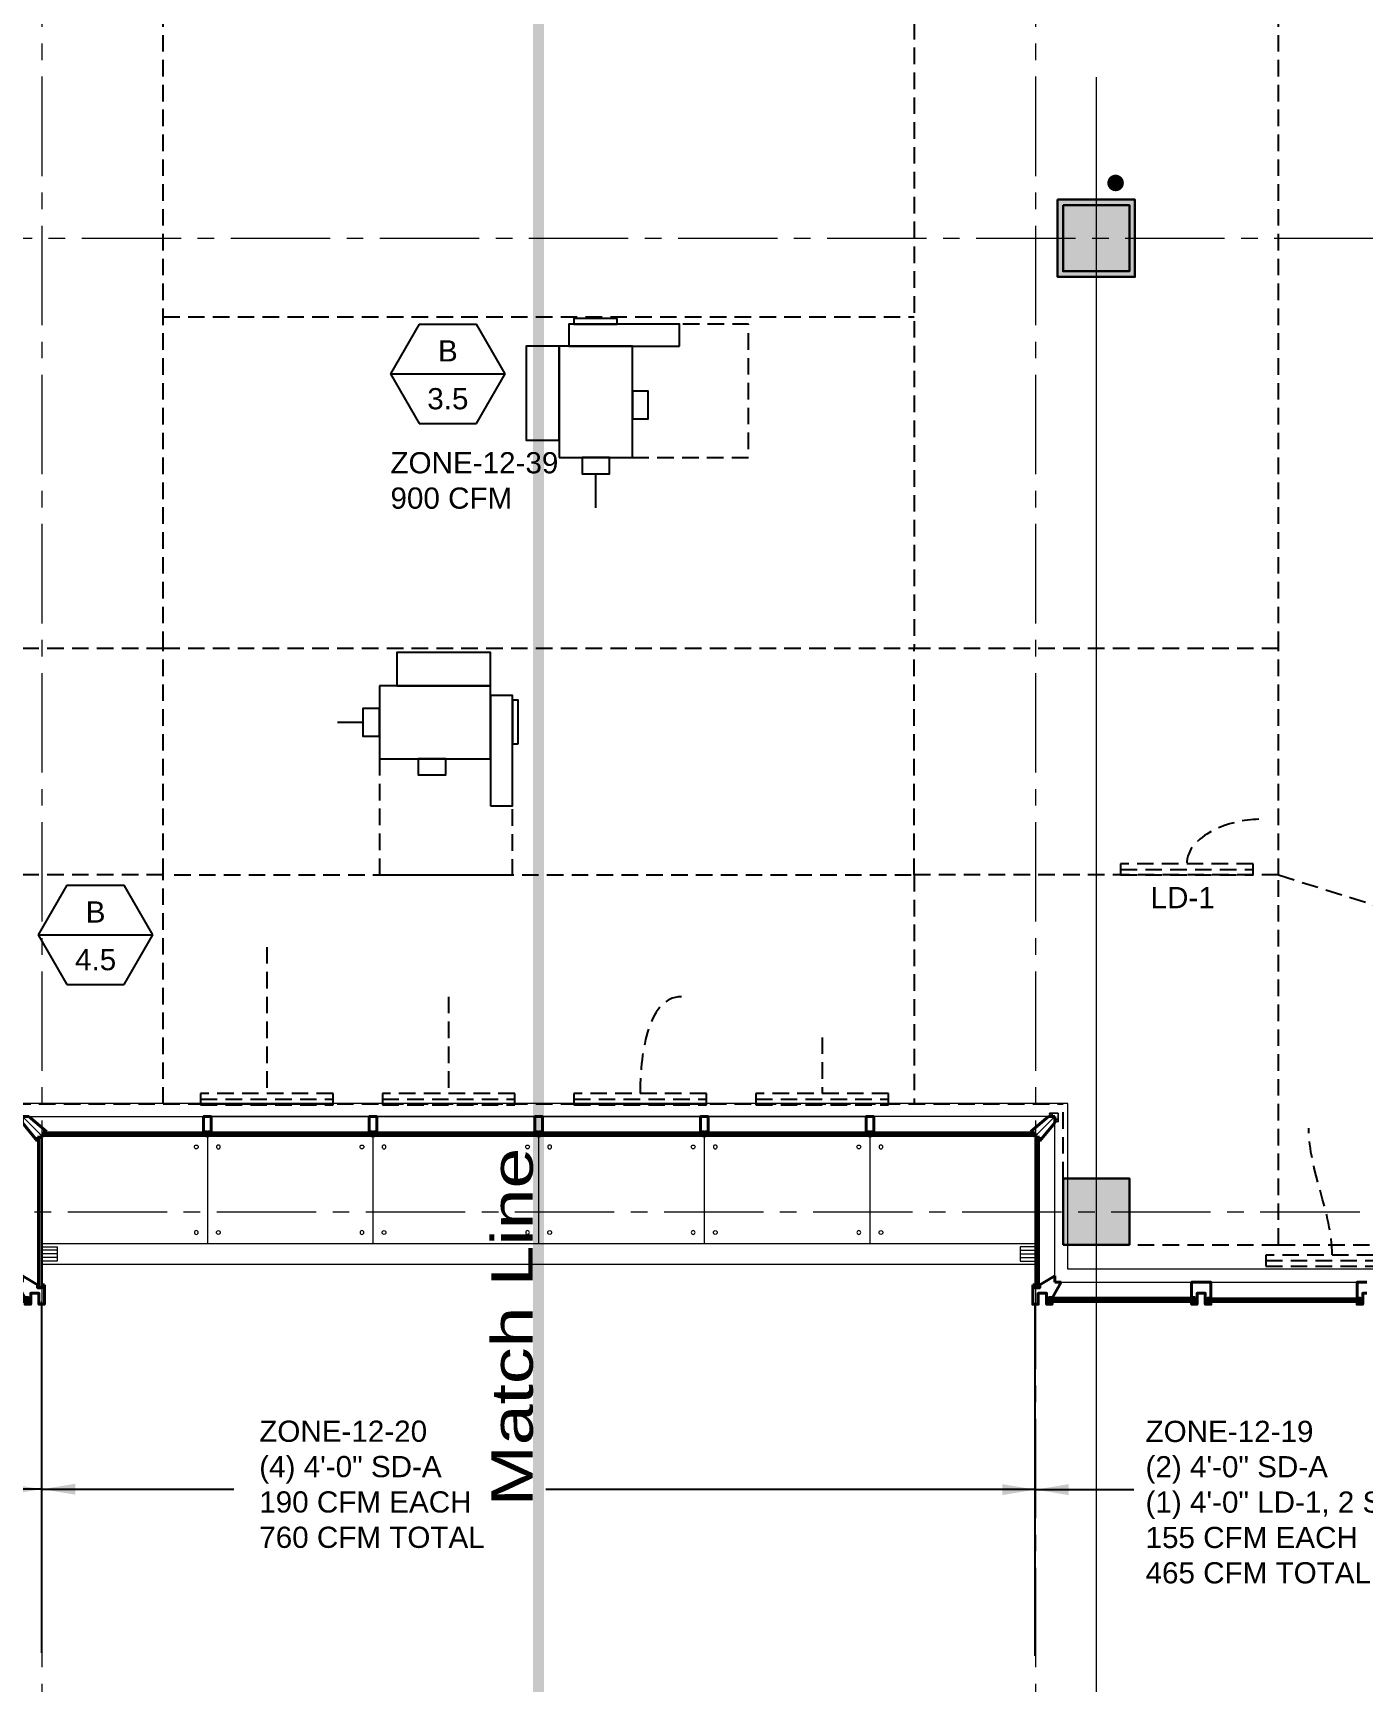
# Model space of a CAD drawing. Header units: inches. Extents: x -26012 to 27, y -11337 to 2082.
# Drawn here: x -22864 to -22382, y -156 to 441 of the extents above; entities that cross this region are included whole.
import ezdxf
from ezdxf.enums import TextEntityAlignment as Align

# ---------------------------------------------------------------- set-up
doc = ezdxf.new("R2010")
doc.units = ezdxf.units.IN
doc.header["$LTSCALE"] = 48
doc.header["$MEASUREMENT"] = 0
for name, pattern in [('A106$0$DGN Style 4', [381.581252, 190.671456, -95.335728, 0.238339, -95.335728]), ('A_Column Grid$0$CENTER2', [1.125, 0.75, -0.125, 0.125, -0.125]), ('HIDDEN2', [0.1875, 0.125, -0.0625]), ('Matchline$0$DASHED', [0.75, 0.5, -0.25]), ('NB - 13th_Penthouse_plan$0$HIDDEN2', [0.1875, 0.125, -0.0625])]:
    doc.linetypes.add(name, pattern=pattern)
for name, color, linetype in [('A106$0$A-ANNO-PATT-4-12', 8, 'Continuous'), ('A106$0$A-ANNO-PATT-6-12', 8, 'Continuous'), ('A106$0$A-COLS-COL4-12', 8, 'Continuous'), ('A106$0$A-COLS-COL6-12', 8, 'Continuous'), ('A106$0$A-FLOR-SLAB', 8, 'Continuous'), ('A106$0$A-GLAZ', 8, 'Continuous'), ('A106$0$A-GLAZ-ABOVE', 8, 'Continuous'), ('A106$0$A-GLAZ-FULL', 8, 'Continuous'), ('A106$0$A-GRID-GRDP0-14', 8, 'Continuous'), ('A106$0$A-ROOF-GUTR', 8, 'Continuous'), ('A106$0$A-ROOF-LEAD-3-12', 8, 'Continuous'), ('A106$0$A-ROOF-SKYL', 8, 'Continuous'), ('A106$0$A-SCREEN-BEAM-GUTTER-4th', 8, 'Continuous'), ('A605$0$A-ANNO-PATT-1-5', 8, 'Continuous'), ('A605$0$A-ANNO-PATT-4-12', 8, 'Continuous'), ('A605$0$A-COLS-COL1-5', 8, 'Continuous'), ('A605$0$A-FLOR-SLAB', 8, 'Continuous'), ('A605$0$A-GRID-GRDP0-14', 8, 'Continuous'), ('A605$0$A-ROOF-GUTR', 8, 'Continuous'), ('A_Column Grid$0$A-GRID-GRD1-12', 8, 'A_Column Grid$0$CENTER2'), ('A_Column Grid$0$A-GRID-GRD1-15', 8, 'A_Column Grid$0$CENTER2'), ('M-HVAC-anno', 6, 'Continuous'), ('M-HVAC-blck', 6, 'Continuous'), ('M-HVAC-clrn', 1, 'HIDDEN2'), ('M-HVAC-eqpm-fptd', 94, 'Continuous'), ('M-HVAC-Flex', 5, 'Continuous'), ('M-HVAC-FUTR', 4, 'HIDDEN2'), ('M-HVAC-supp', 93, 'Continuous'), ('M-HVAC-Term-Supp', 92, 'Continuous'), ('M-HVAC-TEXT', 6, 'Continuous'), ('Matchline$0$Match Line', 5, 'Matchline$0$DASHED'), ('NB - 13th_Penthouse_plan$0$STCCOLS2', 1, 'NB - 13th_Penthouse_plan$0$HIDDEN2'), ('NB - 13th_Penthouse_plan$0$STDROPS', 1, 'NB - 13th_Penthouse_plan$0$HIDDEN2'), ('XREF', 8, 'Continuous')]:
    doc.layers.add(name, color=color, linetype=linetype)
doc.styles.add('M08', font='arial.ttf', dxfattribs={"height": 7.68})
doc.styles.add('Matchline$0$Style-arial', font='arial.shx')
doc.styles.get("Standard").update_dxf_attribs({"font": 'simplex.shx'})
doc.dimstyles.new('STANDARD$7', dxfattribs={"dimtxt": 0.18, "dimasz": 0.125, "dimexe": 0.18, "dimexo": 0.06, "dimgap": 0.09, "dimtad": 0, "dimtih": 1, "dimtoh": 1, "dimdec": 4, "dimzin": 0, "dimdsep": 46, "dimtxsty": 'Standard', "dimcen": 0.09, "dimadec": 0, "dimazin": 0, "dimtfac": 1, "dimtdec": 4, "dimtofl": 0, "dimtmove": 0, "dimatfit": 3, "dimfxl": 1, "dimtolj": 1, "dimtzin": 0, "dimarcsym": 0})

# ---------------------------------------------------------------- blocks, each defined once
blk = doc.blocks.new('A106$0$CW10FLEVOFF')
at = {"layer": 'A106$0$A-GLAZ-FULL', "linetype": 'Continuous', "lineweight": 0}
for p, q in [((58.62, 0.5), (0, 0.5)), ((120, 0.5), (61.37, 0.5)), ((59.37, -5.75), (0.62, -5.75)), ((119.37, -5.75), (60.62, -5.75)), ((59.37, -6.25), (0.62, -6.25)), ((119.37, -6.25), (60.62, -6.25))]:
    blk.add_line(p, q, dxfattribs=at)
at = {"layer": 'A106$0$A-GLAZ-FULL', "linetype": 'Continuous', "lineweight": 30}
for p, q in [((59.37, -5.25), (0.62, -5.25)), ((0.62, -5.25), (0.62, -6.5)), ((119.37, -5.25), (60.62, -5.25)), ((119.37, -5.25), (119.37, -6.5)), ((59.37, -6.5), (0.62, -6.5)), ((119.37, -6.5), (60.62, -6.5))]:
    blk.add_line(p, q, dxfattribs=at)
at = {"layer": 'A106$0$A-GLAZ-FULL', "linetype": 'Continuous', "lineweight": 40}
for p, q in [((59.37, -5.25), (59.37, -6.5)), ((60.62, -5.25), (60.62, -6.5))]:
    blk.add_line(p, q, dxfattribs=at)
at = {"layer": 'A106$0$A-GLAZ-FULL', "linetype": 'Continuous', "lineweight": 40, "flags": 128}
for points in [[(0, -5.91), (0.25, -5.91), (0.25, -6.5), (0.37, -6.5), (0.37, -5), (1.37, -5), (1.37, 0.5), (0, 0.5)], [(60, -5.91), (59.75, -5.91), (59.75, -6.5), (59.63, -6.5), (59.63, -5), (58.63, -5), (58.63, 0.5), (60, 0.5)], [(60, -5.91), (60.25, -5.91), (60.25, -6.5), (60.37, -6.5), (60.37, -5), (61.37, -5), (61.37, 0.5), (60, 0.5)], [(120, -5.91), (119.75, -5.91), (119.75, -6.5), (119.63, -6.5), (119.63, -5), (118.63, -5), (118.63, 0.5), (120, 0.5)]]:
    blk.add_lwpolyline(points, dxfattribs=at)
at = {"layer": 'A106$0$A-GLAZ-FULL', "linetype": 'Continuous', "lineweight": 30}
blk.add_arc((0.5, -6.62), 0.177, 45, 135, dxfattribs=at)
at = {"layer": 'A106$0$A-GLAZ-FULL', "linetype": 'Continuous', "lineweight": 40}
for centre in [(59.5, -6.62), (60.5, -6.62), (119.5, -6.62)]:
    blk.add_arc(centre, 0.177, 45, 135, dxfattribs=at)
blk = doc.blocks.new('*U547')
at = {"layer": 'A106$0$A-GLAZ-FULL', "linetype": 'A106$0$DGN Style 4', "lineweight": 0}
blk.add_line((-4.38, 4.38), (2.62, -2.62), dxfattribs=at)
at = {"layer": 'A106$0$A-GLAZ-FULL', "linetype": 'Continuous', "lineweight": 40}
for p, q in [((-2.08, 4.38), (-4.38, 4.38)), ((-4.38, 2.08), (-4.38, 4.38)), ((1.02, -4.37), (-4.38, 2.08)), ((4.37, -1.02), (-2.08, 4.38)), ((1.13, -4.37), (1.02, -4.37)), ((1.13, -3.12), (1.13, -4.37)), ((2.62, -3.12), (1.13, -3.12)), ((2.32, -2.32), (2.14, -2.49)), ((2.14, -2.49), (2.62, -2.98)), ((2.32, -2.32), (2.49, -2.14)), ((2.49, -2.14), (2.98, -2.62)), ((2.62, -2.98), (2.62, -3.12)), ((2.98, -2.62), (3.12, -2.62)), ((3.12, -1.13), (4.37, -1.13)), ((3.12, -2.62), (3.12, -1.13)), ((4.37, -1.13), (4.37, -1.02))]:
    blk.add_line(p, q, dxfattribs=at)
at = {"layer": 'A106$0$A-GLAZ-FULL', "linetype": 'Continuous', "lineweight": 0}
for p, q in [((-4.38, 2.08), (1.02, -4.37)), ((-2.08, 4.38), (4.37, -1.02))]:
    blk.add_line(p, q, dxfattribs=at)
at = {"layer": 'A106$0$A-GLAZ-FULL', "linetype": 'Continuous', "lineweight": 30}
for p, q in [((1.38, -3.37), (2.62, -3.37)), ((3.37, -1.38), (3.37, -2.62))]:
    blk.add_line(p, q, dxfattribs=at)
at = {"layer": 'A106$0$A-GLAZ-FULL', "linetype": 'Continuous', "lineweight": 40}
blk.add_arc((2.75, -3.25), 0.177, 135, 225, dxfattribs=at)
at = {"layer": 'A106$0$A-GLAZ-FULL', "linetype": 'Continuous', "lineweight": 40, "extrusion": (0, 0, -1)}
blk.add_arc((-3.25, -2.75), 0.177, 45, 135, dxfattribs=at)
blk = doc.blocks.new('A106$0$CW10FLEVOFF_1')
at = {"layer": 'A106$0$A-GLAZ-FULL', "linetype": 'Continuous', "lineweight": 0}
for p, q in [((-120, 0.5), (-61.37, 0.5)), ((-58.62, 0.5), (0, 0.5)), ((-119.37, -5.75), (-60.62, -5.75)), ((-59.37, -5.75), (-0.62, -5.75)), ((-119.37, -6.25), (-60.62, -6.25)), ((-59.37, -6.25), (-0.62, -6.25))]:
    blk.add_line(p, q, dxfattribs=at)
at = {"layer": 'A106$0$A-GLAZ-FULL', "linetype": 'Continuous', "lineweight": 30}
for p, q in [((-119.37, -5.25), (-119.37, -6.5)), ((-119.37, -5.25), (-60.62, -5.25)), ((-59.37, -5.25), (-0.62, -5.25)), ((-0.62, -5.25), (-0.62, -6.5)), ((-119.37, -6.5), (-60.62, -6.5)), ((-59.37, -6.5), (-0.62, -6.5))]:
    blk.add_line(p, q, dxfattribs=at)
at = {"layer": 'A106$0$A-GLAZ-FULL', "linetype": 'Continuous', "lineweight": 40}
for p, q in [((-60.62, -5.25), (-60.62, -6.5)), ((-59.37, -5.25), (-59.37, -6.5))]:
    blk.add_line(p, q, dxfattribs=at)
at = {"layer": 'A106$0$A-GLAZ-FULL', "linetype": 'Continuous', "lineweight": 40, "flags": 128}
for points in [[(-120, -5.91), (-119.75, -5.91), (-119.75, -6.5), (-119.63, -6.5), (-119.63, -5), (-118.63, -5), (-118.63, 0.5), (-120, 0.5)], [(-60, -5.91), (-60.25, -5.91), (-60.25, -6.5), (-60.37, -6.5), (-60.37, -5), (-61.37, -5), (-61.37, 0.5), (-60, 0.5)], [(-60, -5.91), (-59.75, -5.91), (-59.75, -6.5), (-59.63, -6.5), (-59.63, -5), (-58.63, -5), (-58.63, 0.5), (-60, 0.5)], [(0, -5.91), (-0.25, -5.91), (-0.25, -6.5), (-0.37, -6.5), (-0.37, -5), (-1.37, -5), (-1.37, 0.5), (0, 0.5)]]:
    blk.add_lwpolyline(points, dxfattribs=at)
at = {"layer": 'A106$0$A-GLAZ-FULL', "linetype": 'Continuous', "lineweight": 40, "extrusion": (0, 0, -1)}
for centre in [(119.5, -6.63), (60.5, -6.63), (59.5, -6.63)]:
    blk.add_arc(centre, 0.177, 45, 135, dxfattribs=at)
at = {"layer": 'A106$0$A-GLAZ-FULL', "linetype": 'Continuous', "lineweight": 30, "extrusion": (0, 0, -1)}
blk.add_arc((0.5, -6.63), 0.177, 45, 135, dxfattribs=at)
blk = doc.blocks.new('*U561')
at = {"layer": 'A106$0$A-GLAZ-FULL', "linetype": 'Continuous', "lineweight": 13}
for p, q in [((-0.65, 0.45), (-0.65, 0.59)), ((-0.65, 0.59), (0.35, 0.59)), ((-0.55, 0.45), (-0.65, 0.45)), ((-0.31, 0.54), (-0.61, 0.54)), ((-0.61, 0.54), (-0.61, 0.49)), ((-0.61, 0.49), (-0.55, 0.49)), ((-0.55, 0.49), (-0.55, 0.45)), ((-0.37, 0.45), (-0.37, 0.49)), ((-0.37, 0.49), (-0.31, 0.49)), ((-0.26, 0.45), (-0.37, 0.45)), ((-0.31, 0.49), (-0.31, 0.54)), ((0.3, 0.54), (-0.26, 0.54)), ((-0.26, 0.54), (-0.26, 0.45)), ((0.3, -0.23), (0.3, 0.54)), ((0.35, 0.59), (0.35, -0.23)), ((-0.65, -0.59), (-0.65, -0.23)), ((-0.65, -0.23), (-0.55, -0.23)), ((-0.61, -0.59), (-0.65, -0.59)), ((-0.55, -0.27), (-0.61, -0.27)), ((-0.61, -0.27), (-0.61, -0.32)), ((-0.61, -0.32), (-0.31, -0.32)), ((-0.23, -0.37), (-0.61, -0.37)), ((-0.61, -0.37), (-0.61, -0.59)), ((-0.55, -0.23), (-0.55, -0.27)), ((-0.37, -0.27), (-0.37, -0.23)), ((-0.37, -0.23), (0.3, -0.23)), ((-0.31, -0.27), (-0.37, -0.27)), ((-0.31, -0.32), (-0.31, -0.27)), ((-0.23, -0.59), (-0.23, -0.37)), ((-0.19, -0.59), (-0.23, -0.59)), ((0.6, -0.29), (-0.19, -0.29)), ((-0.19, -0.29), (-0.19, -0.39)), ((-0.19, -0.39), (-0.15, -0.39)), ((-0.15, -0.39), (-0.19, -0.51)), ((-0.19, -0.51), (-0.19, -0.59)), ((0.35, -0.23), (0.44, -0.23)), ((0.44, -0.23), (0.44, -0.2)), ((0.44, -0.2), (0.57, -0.23)), ((0.6, -0.51), (0.56, -0.39)), ((0.56, -0.39), (0.6, -0.39)), ((0.57, -0.23), (0.65, -0.23)), ((0.6, -0.39), (0.6, -0.29)), ((0.6, -0.59), (0.6, -0.51)), ((0.65, -0.59), (0.6, -0.59)), ((0.65, -0.23), (0.65, -0.59))]:
    blk.add_line(p, q, dxfattribs=at)
at = {"layer": 'A106$0$A-GLAZ-FULL', "lineweight": 13, "flags": 128}
for points in [[(-0.55, 0.51), (-0.36, 0.51)], [(-0.39, 0.5), (-0.38, 0.44), (-0.38, 0.37), (-0.33, 0.18)], [(-0.39, -0.29), (-0.38, -0.23), (-0.38, -0.16), (-0.33, 0.03)], [(-0.55, -0.3), (-0.36, -0.3)]]:
    blk.add_lwpolyline(points, dxfattribs=at)
at = {"layer": 'A106$0$A-GLAZ-FULL', "lineweight": 13}
for points in [[(-0.53, 0.51), (-0.52, 0.46), (-0.53, 0.41), (-0.57, 0.34), (-0.59, 0.31), (-0.64, 0.18)], [(-0.53, -0.29), (-0.52, -0.24), (-0.53, -0.2), (-0.57, -0.12), (-0.59, -0.1), (-0.64, 0.03)], [(-0.5, 0.51), (-0.5, 0.47), (-0.5, 0.41), (-0.53, 0.34), (-0.54, 0.31), (-0.59, 0.18)], [(-0.5, -0.29), (-0.5, -0.26), (-0.5, -0.2), (-0.53, -0.13), (-0.54, -0.1), (-0.59, 0.03)], [(-0.47, 0.51), (-0.47, 0.49), (-0.46, 0.45), (-0.47, 0.36), (-0.49, 0.31), (-0.51, 0.18)], [(-0.47, -0.3), (-0.47, -0.28), (-0.46, -0.24), (-0.47, -0.15), (-0.49, -0.1), (-0.51, 0.03)], [(-0.45, 0.51), (-0.44, 0.4), (-0.45, 0.34), (-0.44, 0.31), (-0.44, 0.18)], [(-0.45, -0.3), (-0.44, -0.19), (-0.45, -0.12), (-0.44, -0.1), (-0.44, 0.03)], [(-0.41, 0.5), (-0.41, 0.44), (-0.41, 0.38), (-0.4, 0.34), (-0.4, 0.31), (-0.37, 0.18)], [(-0.41, -0.29), (-0.41, -0.23), (-0.41, -0.17), (-0.4, -0.12), (-0.4, -0.1), (-0.37, 0.03)]]:
    blk.add_open_spline(points, degree=3, dxfattribs=at)
blk = doc.blocks.new('*U562')
at = {"layer": 'A106$0$A-GLAZ-FULL', "linetype": 'Continuous', "lineweight": 13}
for p, q in [((-0.23, 0.65), (-0.59, 0.65)), ((-0.59, 0.65), (-0.59, 0.6)), ((-0.59, 0.6), (-0.51, 0.6)), ((-0.51, 0.6), (-0.39, 0.56)), ((-0.39, 0.56), (-0.39, 0.6)), ((-0.39, 0.6), (-0.29, 0.6)), ((-0.29, 0.6), (-0.29, -0.19)), ((-0.23, 0.57), (-0.23, 0.65)), ((-0.2, 0.44), (-0.23, 0.57)), ((-0.23, 0.35), (-0.23, 0.44)), ((-0.23, 0.44), (-0.2, 0.44)), ((0.59, 0.35), (-0.23, 0.35)), ((-0.23, -0.37), (-0.23, 0.3)), ((-0.23, 0.3), (0.54, 0.3)), ((0.54, 0.3), (0.54, -0.26)), ((0.59, -0.65), (0.59, 0.35)), ((-0.51, -0.19), (-0.59, -0.19)), ((-0.59, -0.19), (-0.59, -0.23)), ((-0.59, -0.23), (-0.37, -0.23)), ((-0.37, -0.61), (-0.59, -0.61)), ((-0.59, -0.61), (-0.59, -0.65)), ((-0.59, -0.65), (-0.23, -0.65)), ((-0.39, -0.15), (-0.51, -0.19)), ((-0.39, -0.19), (-0.39, -0.15)), ((-0.29, -0.19), (-0.39, -0.19)), ((-0.37, -0.23), (-0.37, -0.61)), ((-0.32, -0.61), (-0.32, -0.31)), ((-0.32, -0.31), (-0.27, -0.31)), ((-0.27, -0.61), (-0.32, -0.61)), ((-0.27, -0.31), (-0.27, -0.37)), ((-0.27, -0.37), (-0.23, -0.37)), ((-0.23, -0.55), (-0.27, -0.55)), ((-0.27, -0.55), (-0.27, -0.61)), ((-0.23, -0.65), (-0.23, -0.55)), ((0.54, -0.26), (0.45, -0.26)), ((0.45, -0.26), (0.45, -0.37)), ((0.45, -0.37), (0.49, -0.37)), ((0.49, -0.55), (0.45, -0.55)), ((0.45, -0.55), (0.45, -0.65)), ((0.45, -0.65), (0.59, -0.65)), ((0.49, -0.37), (0.49, -0.31)), ((0.49, -0.31), (0.54, -0.31)), ((0.49, -0.61), (0.49, -0.55)), ((0.54, -0.61), (0.49, -0.61)), ((0.54, -0.31), (0.54, -0.61))]:
    blk.add_line(p, q, dxfattribs=at)
at = {"layer": 'A106$0$A-GLAZ-FULL', "lineweight": 13, "flags": 128}
for points in [[(-0.3, -0.55), (-0.3, -0.36)], [(-0.29, -0.39), (-0.23, -0.38), (-0.16, -0.38), (0.03, -0.33)], [(0.5, -0.39), (0.44, -0.38), (0.37, -0.38), (0.18, -0.33)], [(0.51, -0.55), (0.51, -0.36)]]:
    blk.add_lwpolyline(points, dxfattribs=at)
at = {"layer": 'A106$0$A-GLAZ-FULL', "lineweight": 13}
for points in [[(-0.3, -0.45), (-0.19, -0.44), (-0.12, -0.45), (-0.1, -0.44), (0.03, -0.44)], [(-0.3, -0.47), (-0.28, -0.47), (-0.24, -0.46), (-0.15, -0.47), (-0.1, -0.49), (0.03, -0.51)], [(-0.29, -0.41), (-0.23, -0.41), (-0.17, -0.41), (-0.12, -0.4), (-0.1, -0.4), (0.03, -0.37)], [(-0.29, -0.5), (-0.26, -0.5), (-0.2, -0.5), (-0.13, -0.53), (-0.1, -0.54), (0.03, -0.59)], [(-0.29, -0.53), (-0.24, -0.52), (-0.2, -0.53), (-0.12, -0.57), (-0.1, -0.59), (0.03, -0.64)], [(0.5, -0.41), (0.44, -0.41), (0.38, -0.41), (0.34, -0.4), (0.31, -0.4), (0.18, -0.37)], [(0.51, -0.45), (0.4, -0.44), (0.34, -0.45), (0.31, -0.44), (0.18, -0.44)], [(0.51, -0.47), (0.49, -0.47), (0.45, -0.46), (0.36, -0.47), (0.31, -0.49), (0.18, -0.51)], [(0.51, -0.5), (0.47, -0.5), (0.41, -0.5), (0.34, -0.53), (0.31, -0.54), (0.18, -0.59)], [(0.51, -0.53), (0.46, -0.52), (0.41, -0.53), (0.34, -0.57), (0.31, -0.59), (0.18, -0.64)]]:
    blk.add_open_spline(points, degree=3, dxfattribs=at)
blk = doc.blocks.new('*U575')
at = {"layer": 'A106$0$A-GLAZ-FULL', "linetype": 'Continuous', "lineweight": 40}
for p, q in [((-4.37, -1.02), (2.08, 4.38)), ((-1.02, -4.37), (4.38, 2.08)), ((2.08, 4.38), (4.38, 4.38)), ((4.38, 2.08), (4.38, 4.38)), ((-4.37, -1.13), (-4.37, -1.02)), ((-3.12, -1.13), (-4.37, -1.13)), ((-3.12, -2.62), (-3.12, -1.13)), ((-2.98, -2.62), (-3.12, -2.62)), ((-2.49, -2.14), (-2.98, -2.62)), ((-2.14, -2.49), (-2.62, -2.98)), ((-2.62, -2.98), (-2.62, -3.12)), ((-2.62, -3.12), (-1.13, -3.12)), ((-2.32, -2.32), (-2.49, -2.14)), ((-2.32, -2.32), (-2.14, -2.49)), ((-1.13, -3.12), (-1.13, -4.37)), ((-1.13, -4.37), (-1.02, -4.37))]:
    blk.add_line(p, q, dxfattribs=at)
at = {"layer": 'A106$0$A-GLAZ-FULL', "linetype": 'Continuous', "lineweight": 0}
for p, q in [((2.08, 4.38), (-4.37, -1.02)), ((4.38, 2.08), (-1.02, -4.37))]:
    blk.add_line(p, q, dxfattribs=at)
at = {"layer": 'A106$0$A-GLAZ-FULL', "linetype": 'A106$0$DGN Style 4', "lineweight": 0}
blk.add_line((4.38, 4.38), (-2.62, -2.62), dxfattribs=at)
at = {"layer": 'A106$0$A-GLAZ-FULL', "linetype": 'Continuous', "lineweight": 30}
for p, q in [((-3.37, -1.38), (-3.37, -2.62)), ((-1.38, -3.37), (-2.62, -3.37))]:
    blk.add_line(p, q, dxfattribs=at)
at = {"layer": 'A106$0$A-GLAZ-FULL', "linetype": 'Continuous', "lineweight": 40}
blk.add_arc((-3.25, -2.75), 0.177, 45, 135, dxfattribs=at)
at = {"layer": 'A106$0$A-GLAZ-FULL', "linetype": 'Continuous', "lineweight": 40, "extrusion": (0, 0, -1)}
blk.add_arc((2.75, -3.25), 0.177, 135, 225, dxfattribs=at)
blk = doc.blocks.new('*U576')
at = {"layer": 'A106$0$A-ROOF-GUTR', "linetype": 'Continuous', "lineweight": 0}
for p, q in [((-2.75, 1.32), (2.75, 1.32)), ((-2.75, 0), (2.75, 0)), ((-2.75, -1.32), (2.75, -1.32))]:
    blk.add_line(p, q, dxfattribs=at)
blk.add_3dface([(-2.75, -2.58), (2.75, -2.58), (2.75, 2.58), (-2.75, 2.58)], dxfattribs=at)
blk = doc.blocks.new('*U577')
at = {"layer": 'A106$0$A-ROOF-GUTR', "linetype": 'Continuous', "lineweight": 0}
for p, q in [((2.75, 1.32), (-2.75, 1.32)), ((2.75, 0), (-2.75, 0)), ((2.75, -1.32), (-2.75, -1.32))]:
    blk.add_line(p, q, dxfattribs=at)
blk.add_3dface([(2.75, -2.58), (-2.75, -2.58), (-2.75, 2.58), (2.75, 2.58)], dxfattribs=at)
blk = doc.blocks.new('*U591')
at = {"layer": 'A106$0$A-GLAZ', "linetype": 'Continuous', "lineweight": 30}
blk.add_line((24.25, -2.9), (24.25, -4.15), dxfattribs=at)
at = {"layer": 'A106$0$A-GLAZ', "linetype": 'Continuous', "lineweight": 0}
for p in [(30.5, -4.15), (30.5, -4.15), (30.5, -5.15)]:
    blk.add_point(p, dxfattribs=at)
at = {"layer": 'A106$0$A-GLAZ-ABOVE', "linetype": 'Continuous', "lineweight": 0}
for p, q in [((22.5, 2.85), (-27, 2.85)), ((22.5, 2.85), (-27, 2.85)), ((24.25, -3.4), (-27.75, -3.4)), ((24.25, -3.4), (-27.75, -3.4)), ((24.25, -3.9), (-27.75, -3.9)), ((24.25, -3.9), (-27.75, -3.9))]:
    blk.add_line(p, q, dxfattribs=at)
at = {"layer": 'A106$0$A-GLAZ-ABOVE', "linetype": 'Continuous', "lineweight": 40}
for p, q in [((20.2, 2.85), (22.5, 2.85)), ((22.5, 5.15), (22.5, 2.85)), ((28.25, 1.1), (29.5, 1.1)), ((-27.75, -2.9), (-27.75, -4.15)), ((24.25, -2.9), (-27.75, -2.9)), ((24.25, -2.9), (-27.75, -2.9)), ((-27.75, -2.9), (-27.75, -4.15)), ((24.25, -4.15), (-27.75, -4.15)), ((24.25, -4.15), (-27.75, -4.15))]:
    blk.add_line(p, q, dxfattribs=at)
at = {"layer": 'A106$0$A-GLAZ-ABOVE', "linetype": 'Continuous', "lineweight": 40, "flags": 128}
for points in [[(-30.5, -1.15), (-29, -1.15), (-29, -5.15), (-27, -5.15), (-27, -4.4), (-28, -4.4), (-28, -2.65), (-27, -2.65), (-27, 2.85), (-30.5, 2.85)], [(-30.5, -1.15), (-29, -1.15), (-29, -5.15), (-27, -5.15), (-27, -4.4), (-28, -4.4), (-28, -2.65), (-27, -2.65), (-27, 2.85), (-30.5, 2.85)], [(27, -1.14), (25.5, -1.14), (25.5, -5.15), (23.5, -5.15), (23.5, -4.4), (24.5, -4.4), (24.5, -2.65), (23.4, -2.65), (20.2, 2.85)], [(30.5, 1.85), (29.75, 1.85), (29.75, 0.85), (28, 0.85), (28, 1.95), (22.5, 5.15)], [(27, -1.14), (28.5, -1.14), (28.5, -5.15), (30.5, -5.15), (30.5, -4.4), (30.5, -2.9), (30.5, 1.86)]]:
    blk.add_lwpolyline(points, dxfattribs=at)
blk = doc.blocks.new('*U592')
at = {"layer": 'A106$0$A-GLAZ', "linetype": 'Continuous', "lineweight": 30}
blk.add_line((-24.25, -2.9), (-24.25, -4.15), dxfattribs=at)
at = {"layer": 'A106$0$A-GLAZ', "linetype": 'Continuous', "lineweight": 0}
for p in [(-30.5, -4.15), (-30.5, -4.15), (-30.5, -5.15)]:
    blk.add_point(p, dxfattribs=at)
at = {"layer": 'A106$0$A-GLAZ-ABOVE', "linetype": 'Continuous', "lineweight": 40}
for p, q in [((-28.25, 1.1), (-29.5, 1.1)), ((-22.5, 5.15), (-22.5, 2.85)), ((-20.2, 2.85), (-22.5, 2.85)), ((-24.25, -2.9), (27.75, -2.9)), ((-24.25, -2.9), (27.75, -2.9)), ((-24.25, -4.15), (27.75, -4.15)), ((-24.25, -4.15), (27.75, -4.15)), ((27.75, -2.9), (27.75, -4.15)), ((27.75, -2.9), (27.75, -4.15))]:
    blk.add_line(p, q, dxfattribs=at)
at = {"layer": 'A106$0$A-GLAZ-ABOVE', "linetype": 'Continuous', "lineweight": 0}
for p, q in [((-22.5, 2.85), (27, 2.85)), ((-22.5, 2.85), (27, 2.85)), ((-24.25, -3.4), (27.75, -3.4)), ((-24.25, -3.4), (27.75, -3.4)), ((-24.25, -3.9), (27.75, -3.9)), ((-24.25, -3.9), (27.75, -3.9))]:
    blk.add_line(p, q, dxfattribs=at)
at = {"layer": 'A106$0$A-GLAZ-ABOVE', "linetype": 'Continuous', "lineweight": 40, "flags": 128}
for points in [[(-30.5, 1.85), (-29.75, 1.85), (-29.75, 0.85), (-28, 0.85), (-28, 1.95), (-22.5, 5.15)], [(-27, -1.14), (-28.5, -1.14), (-28.5, -5.15), (-30.5, -5.15), (-30.5, -4.4), (-30.5, -2.9), (-30.5, 1.86)], [(-27, -1.14), (-25.5, -1.14), (-25.5, -5.15), (-23.5, -5.15), (-23.5, -4.4), (-24.5, -4.4), (-24.5, -2.65), (-23.4, -2.65), (-20.2, 2.85)], [(30.5, -1.15), (29, -1.15), (29, -5.15), (27, -5.15), (27, -4.4), (28, -4.4), (28, -2.65), (27, -2.65), (27, 2.85), (30.5, 2.85)], [(30.5, -1.15), (29, -1.15), (29, -5.15), (27, -5.15), (27, -4.4), (28, -4.4), (28, -2.65), (27, -2.65), (27, 2.85), (30.5, 2.85)]]:
    blk.add_lwpolyline(points, dxfattribs=at)
blk = doc.blocks.new('A106')
at = {"layer": 'A106$0$A-ROOF-LEAD-3-12', "lineweight": 13}
h = blk.add_hatch(color=256, dxfattribs=at)
edge = h.paths.add_edge_path()
edge.add_arc((-22472.02, 387.16), 3, 0, 360)
at = {"layer": 'A106$0$A-ANNO-PATT-4-12', "lineweight": 30}
blk.add_solid([(-22467.02, 2.66), (-22467.02, 26.66), (-22491.02, 2.66), (-22491.02, 26.66)], dxfattribs=at)
blk.add_3dface([(-22491.02, 2.66), (-22467.02, 2.66), (-22467.02, 26.66), (-22491.02, 26.66)], dxfattribs=at)
at = {"layer": 'A106$0$A-ANNO-PATT-6-12', "lineweight": 30}
blk.add_solid([(-22467.02, 355.16), (-22467.02, 379.16), (-22491.02, 355.16), (-22491.02, 379.16)], dxfattribs=at)
at = {"layer": 'A106$0$A-COLS-COL4-12', "lineweight": 30}
blk.add_3dface([(-22491.02, 2.66), (-22467.02, 2.66), (-22467.02, 26.66), (-22491.02, 26.66)], dxfattribs=at)
at = {"layer": 'A106$0$A-COLS-COL6-12', "lineweight": 30}
blk.add_3dface([(-22491.02, 379.16), (-22467.02, 379.16), (-22467.02, 355.16), (-22491.02, 355.16)], dxfattribs=at)
at = {"layer": 'A106$0$A-FLOR-SLAB', "lineweight": 0, "flags": 128}
blk.add_lwpolyline([(-23869.27, 1530.35), (-21072.77, 1530.34), (-21072.77, -6.15), (-22489.27, -6.15), (-22489.27, 53.84), (-22872.77, 53.84), (-22872.77, -6.15), (-24409.27, -6.15)], dxfattribs=at)
at = {"layer": 'A106$0$A-GLAZ-ABOVE', "lineweight": 0}
for p, q in [((-22437.52, -10.9), (-22384.52, -10.9)), ((-22438.27, -17.15), (-22383.77, -17.15)), ((-22438.27, -17.65), (-22383.77, -17.65))]:
    blk.add_line(p, q, dxfattribs=at)
at = {"layer": 'A106$0$A-GLAZ-ABOVE', "lineweight": 40}
for p, q in [((-22438.27, -16.9), (-22383.77, -16.9)), ((-22438.27, -17.9), (-22383.77, -17.9)), ((-22383.77, -16.9), (-22383.77, -17.9))]:
    blk.add_line(p, q, dxfattribs=at)
at = {"layer": 'A106$0$A-GLAZ-ABOVE', "lineweight": 40, "flags": 128}
for points in [[(-22441.02, -14.9), (-22439.52, -14.9), (-22439.52, -18.9), (-22437.52, -18.9), (-22437.52, -18.15), (-22438.52, -18.15), (-22438.52, -16.65), (-22437.52, -16.65), (-22437.52, -10.9), (-22441.02, -10.9)], [(-22381.02, -14.9), (-22382.52, -14.9), (-22382.52, -18.9), (-22384.52, -18.9), (-22384.52, -18.15), (-22383.52, -18.15), (-22383.52, -16.65), (-22384.52, -16.65), (-22384.52, -10.9), (-22381.02, -10.9)]]:
    blk.add_lwpolyline(points, dxfattribs=at)
at = {"layer": 'A106$0$A-GLAZ-FULL', "lineweight": 0}
for p, q in [((-22868.02, 49.09), (-22681.02, 49.1)), ((-22494.02, 49.09), (-22681.02, 49.1)), ((-22860.27, 42.84), (-22801.65, 42.84)), ((-22860.27, 42.34), (-22801.65, 42.34)), ((-22501.77, 42.84), (-22560.4, 42.84)), ((-22501.77, 42.34), (-22560.4, 42.34)), ((-22861.77, 41.34), (-22861.77, -12.66)), ((-22861.27, 41.34), (-22861.27, -12.66)), ((-22500.77, 41.34), (-22500.77, -12.66)), ((-22500.27, 41.34), (-22500.27, -12.66))]:
    blk.add_line(p, q, dxfattribs=at)
at = {"layer": 'A106$0$A-GLAZ-FULL', "lineweight": 30}
for p, q in [((-22860.27, 43.34), (-22801.65, 43.34)), ((-22860.27, 42.09), (-22801.65, 42.09)), ((-22801.65, 43.34), (-22801.65, 42.09)), ((-22501.77, 43.34), (-22560.4, 43.34)), ((-22560.4, 43.34), (-22560.4, 42.09)), ((-22501.77, 42.09), (-22560.4, 42.09)), ((-22862.27, 41.34), (-22862.27, -12.66)), ((-22861.02, 41.34), (-22861.02, -12.66)), ((-22501.02, 41.34), (-22501.02, -12.66)), ((-22499.77, 41.34), (-22499.77, -12.66))]:
    blk.add_line(p, q, dxfattribs=at)
at = {"layer": 'A106$0$A-GLAZ-FULL', "lineweight": 40, "flags": 128}
for points in [[(-22801.02, 42.69), (-22801.27, 42.69), (-22801.27, 42.09), (-22801.4, 42.09), (-22801.4, 43.59), (-22802.4, 43.59), (-22802.4, 49.09), (-22801.02, 49.09)], [(-22561.02, 42.69), (-22560.77, 42.69), (-22560.77, 42.09), (-22560.65, 42.09), (-22560.65, 43.59), (-22559.65, 43.59), (-22559.65, 49.09), (-22561.02, 49.09)]]:
    blk.add_lwpolyline(points, dxfattribs=at)
at = {"layer": 'A106$0$A-GLAZ-FULL', "lineweight": 0, "flags": 128}
blk.add_lwpolyline([(-22494.02, -10.9), (-22494.02, 49.09)], dxfattribs=at)
at = {"layer": 'A106$0$A-GLAZ-FULL', "lineweight": 30, "extrusion": (0, 0, -1)}
blk.add_arc((22801.52, 41.97), 0.177, 45, 135, dxfattribs=at)
at = {"layer": 'A106$0$A-GLAZ-FULL', "lineweight": 30}
blk.add_arc((-22560.52, 41.97), 0.177, 45, 135, dxfattribs=at)
at = {"layer": 'A106$0$A-GLAZ-FULL', "lineweight": 13}
for points in [[(-22492.79, 50.28), (-22495.97, 50.28), (-22495.97, 50.33), (-22492.79, 50.33)], [(-22492.84, 50.28), (-22492.84, 47.15), (-22492.79, 47.15), (-22492.79, 50.28)]]:
    blk.add_3dface(points, dxfattribs=at)
at = {"layer": 'A106$0$A-GRID-GRDP0-14', "lineweight": 0}
blk.add_line((-22479.02, 425.41), (-22479.02, -201.12), dxfattribs=at)
at = {"layer": 'A106$0$A-ROOF-SKYL', "lineweight": 0, "transparency": 33554559}
for p, q in [((-22801.02, 42.09), (-22801.02, 3.1)), ((-22741.02, 42.09), (-22741.02, 3.1)), ((-22681.02, 42.09), (-22681.02, 3.1)), ((-22621.02, 42.09), (-22621.02, 3.1)), ((-22561.02, 42.09), (-22561.02, 3.1))]:
    blk.add_line(p, q, dxfattribs=at)
at = {"layer": 'A106$0$A-ROOF-SKYL', "lineweight": 13, "transparency": 33554559}
for centre in [(-22805.02, 38.09), (-22745.02, 38.09), (-22685.02, 38.09), (-22625.02, 38.09), (-22565.02, 38.09), (-22797.02, 7.1), (-22737.02, 7.1), (-22677.02, 7.1), (-22617.02, 7.1), (-22557.02, 7.1)]:
    blk.add_circle(centre, 0.687, dxfattribs=at)
at = {"layer": 'A106$0$A-ROOF-SKYL', "lineweight": 13, "transparency": 33554559, "extrusion": (0, 0, -1)}
for centre in [(22797.02, 38.09), (22737.02, 38.09), (22677.02, 38.09), (22617.02, 38.09), (22557.02, 38.09), (22805.02, 7.1), (22745.02, 7.1), (22685.02, 7.1), (22625.02, 7.1), (22565.02, 7.1)]:
    blk.add_circle(centre, 0.687, dxfattribs=at)
at = {"layer": 'A106$0$A-SCREEN-BEAM-GUTTER-4th', "lineweight": 13}
for p, q in [((-22861.02, 3.1), (-22501.02, 3.1)), ((-22861.02, -4.4), (-22501.02, -4.4))]:
    blk.add_line(p, q, dxfattribs=at)
at = {"layer": 'A106$0$A-GLAZ', "lineweight": 0}
for name, p in [('*U591', (-22890.52, -13.76)), ('*U592', (-22471.52, -13.76))]:
    blk.add_blockref(name, p, dxfattribs=at)
at = {"layer": 'A106$0$A-GLAZ-FULL', "lineweight": 0}
for name, p in [('*U547', (-22863.65, 44.72)), ('*U575', (-22498.4, 44.72))]:
    blk.add_blockref(name, p, dxfattribs=at)
at = {"layer": 'A106$0$A-GLAZ-FULL', "lineweight": 30}
for name, p in [('A106$0$CW10FLEVOFF', (-22801.02, 48.59)), ('A106$0$CW10FLEVOFF_1', (-22561.02, 48.59))]:
    blk.add_blockref(name, p, dxfattribs=at)
at = {"layer": 'A106$0$A-GLAZ-FULL', "lineweight": 13}
for name, p in [('*U561', (-22495.32, 49.69)), ('*U562', (-22493.43, 47.8))]:
    blk.add_blockref(name, p, dxfattribs=at)
at = {"layer": 'A106$0$A-ROOF-GUTR', "lineweight": 0}
for name, p in [('*U577', (-22858.17, -0.66)), ('*U576', (-22503.88, -0.66))]:
    blk.add_blockref(name, p, dxfattribs=at)
blk = doc.blocks.new('Matchline')
at = {"layer": 'Matchline$0$Match Line', "color": 5, "lineweight": 0, "const_width": 4}
blk.add_lwpolyline([(-22681.02, 2080.37), (-22681.02, -161.85)], dxfattribs=at)
at = {"layer": 'Matchline$0$Match Line', "color": 5, "linetype": 'Continuous', "lineweight": 30, "insert": (-22682.91, -92.03), "char_height": 15, "attachment_point": 7, "rotation": 90, "line_spacing_factor": 0.84, "style": 'Matchline$0$Style-arial'}
blk.add_mtext('{\\W1.2667;Match Line}', dxfattribs=at)
blk = doc.blocks.new('A605')
at = {"layer": 'A605$0$A-ANNO-PATT-1-5', "lineweight": 30}
blk.add_solid([(-22465.02, 353.16), (-22465.02, 381.16), (-22493.02, 353.16), (-22493.02, 381.16)], dxfattribs=at)
at = {"layer": 'A605$0$A-ANNO-PATT-4-12', "lineweight": 30}
blk.add_solid([(-22467.02, 2.66), (-22467.02, 26.66), (-22491.02, 2.66), (-22491.02, 26.66)], dxfattribs=at)
blk.add_3dface([(-22491.02, 2.66), (-22467.02, 2.66), (-22467.02, 26.66), (-22491.02, 26.66)], dxfattribs=at)
at = {"layer": 'A605$0$A-COLS-COL1-5', "lineweight": 30}
blk.add_3dface([(-22493.02, 381.16), (-22465.02, 381.16), (-22465.02, 353.16), (-22493.02, 353.16)], dxfattribs=at)
at = {"layer": 'A605$0$A-FLOR-SLAB', "lineweight": 0, "flags": 128}
blk.add_lwpolyline([(-23869.27, 1530.35), (-21072.77, 1530.34), (-21072.77, -6.15), (-22489.27, -6.15), (-22489.27, 53.84), (-22872.77, 53.84), (-22872.77, -6.15), (-24409.27, -6.15)], dxfattribs=at)
at = {"layer": 'A605$0$A-GRID-GRDP0-14', "lineweight": 0}
blk.add_line((-22479.02, 425.41), (-22479.02, -201.12), dxfattribs=at)
at = {"layer": 'A605$0$A-ROOF-GUTR', "lineweight": 0}
for p, q in [((-22855.42, 0.66), (-22860.92, 0.66)), ((-22506.63, 0.66), (-22501.13, 0.66)), ((-22855.42, -0.65), (-22860.92, -0.65)), ((-22855.42, -1.97), (-22860.92, -1.97)), ((-22506.63, -0.65), (-22501.13, -0.65)), ((-22506.63, -1.97), (-22501.13, -1.97))]:
    blk.add_line(p, q, dxfattribs=at)
for points in [[(-22855.42, -3.23), (-22860.92, -3.23), (-22860.92, 1.92), (-22855.42, 1.92)], [(-22506.63, -3.23), (-22501.13, -3.23), (-22501.13, 1.92), (-22506.63, 1.92)]]:
    blk.add_3dface(points, dxfattribs=at)
blk = doc.blocks.new('A$C73FD2CE6')
at = {"layer": 'M-HVAC-blck'}
for p, q in [((10.41, 36), (0, 18.01)), ((10.41, 36), (31.18, 36)), ((41.57, 17.97), (31.18, 36)), ((0, 18.01), (10.37, 0)), ((0.01, 17.99), (41.56, 17.99)), ((31.17, 0), (41.57, 17.97)), ((10.37, 0), (31.17, 0))]:
    blk.add_line(p, q, dxfattribs=at)
at = {"layer": 'M-HVAC-TEXT', "style": 'M08'}
for tag, p in [('2', (20.78, 26.3)), ('1', (20.78, 8.99))]:
    blk.add_attdef(tag, text='', height=7.68, dxfattribs=at).set_placement(p, align=Align.MIDDLE)
blk = doc.blocks.new('A$C4BF10DA9')
at = {"layer": 'M-HVAC-clrn', "flags": 128}
blk.add_lwpolyline([(6, 42), (6, 0), (54.25, 0), (54.25, 25)], dxfattribs=at)
at = {"layer": 'M-HVAC-eqpm-fptd'}
for p, q in [((6, 68.5), (6, 42)), ((46.25, 68.5), (6, 68.5)), ((46.25, 42), (46.25, 68.5)), ((6, 42), (46.25, 42))]:
    blk.add_line(p, q, dxfattribs=at)
for points in [[(12.25, 68.5), (46.25, 68.5), (46.25, 80.5), (12.25, 80.5)], [(6, 50.25), (6, 60.25), (0, 60.25), (0, 50.25)], [(46.25, 25), (54.25, 25), (54.25, 65), (46.25, 65)], [(30, 42), (20, 42), (20, 36.25), (30, 36.25)]]:
    blk.add_lwpolyline(points, close=True, dxfattribs=at)
at = {"layer": 'M-HVAC-supp'}
blk.add_lwpolyline([(56.25, 47.5), (56.25, 63.25), (54.25, 63.25), (54.25, 47.5)], close=True, dxfattribs=at)
blk = doc.blocks.new('SD-A')
at = {"layer": 'M-HVAC-FUTR'}
for p, q in [((2473.34, 316.58), (2425.34, 316.58)), ((2425.34, 316.58), (2425.34, 312.58)), ((2473.34, 314.58), (2425.34, 314.58)), ((2425.34, 312.58), (2473.34, 312.58)), ((2473.34, 312.58), (2473.34, 316.58))]:
    blk.add_line(p, q, dxfattribs=at)
blk = doc.blocks.new('NB - 13th_Penthouse_plan')
at = {"layer": 'NB - 13th_Penthouse_plan$0$STCCOLS2', "elevation": 0}
blk.add_lwpolyline([(-22491.02, 2.66), (-22467.02, 2.66), (-22467.02, 26.66), (-22491.02, 26.66)], close=True, dxfattribs=at)
at = {"layer": 'NB - 13th_Penthouse_plan$0$STDROPS'}
for p, q in [((-22817.02, 338.71), (-22545.02, 338.71)), ((-22817.02, 136.59), (-22817.02, 218.71)), ((-22817.02, 218.71), (-22545.02, 218.71)), ((-22545.02, 136.59), (-22545.02, 218.71)), ((-22413.02, 136.59), (-22413.02, 218.71, 0)), ((-22813.02, 136.59), (-22545.02, 136.59)), ((-22413.02, 136.59), (-22201.02, 70.09)), ((-22871.02, 53.72), (-22491.02, 53.72)), ((-22491.02, 26.66, 0), (-22491.02, 53.72)), ((-22413.02, 2.59), (-22201.02, 2.59))]:
    blk.add_line(p, q, dxfattribs=at)
at = {"layer": 'NB - 13th_Penthouse_plan$0$STDROPS', "elevation": 0}
for points in [[(-22949.02, 218.71), (-22817.02, 218.71), (-22817.02, 463.16), (-22949.02, 463.16)], [(-22545.02, 218.71), (-22413.02, 218.71), (-22413.02, 463.16), (-22545.02, 463.16)]]:
    blk.add_lwpolyline(points, close=True, dxfattribs=at)
for points in [[(-22817.02, 53.72), (-22817.02, 136.59), (-22949.02, 136.59), (-22949.02, 2.59), (-22871.02, 2.59)], [(-22491.02, 2.66), (-22413.02, 2.66), (-22413.02, 136.59), (-22545.02, 136.59), (-22545.02, 53.72)]]:
    blk.add_lwpolyline(points, dxfattribs=at)
blk = doc.blocks.new('A_Column Grid')
at = {"layer": 'A_Column Grid$0$A-GRID-GRD1-12', "lineweight": 0}
blk.add_line((-24363.6, 14.59), (-20941.25, 14.59), dxfattribs=at)
at = {"layer": 'A_Column Grid$0$A-GRID-GRD1-15', "lineweight": 0}
for p, q in [((-22861.02, 1667.67), (-22861.02, -2700.91)), ((-22501.02, 1667.67), (-22501.02, -2700.91)), ((-22479.02, 425.41), (-22479.02, -201.12)), ((-24358.53, 367.16), (-20840.23, 367.16))]:
    blk.add_line(p, q, dxfattribs=at)

msp = doc.modelspace()

# ---------------------------------------------------------------- linework, layer by layer
at = {"layer": 'M-HVAC-anno'}
for p, q in [((-22861.02, -145.16), (-22861.02, -17.91)), ((-22501.15, -146.15, 0), (-22501.15, -18.9, 0))]:
    msp.add_line(p, q, dxfattribs=at)
at = {"layer": 'M-HVAC-Flex'}
for p, q in [((-22660.29, 269.52), (-22660.29, 281.77)), ((-22744.68, 191.84), (-22753.85, 191.84))]:
    msp.add_line(p, q, dxfattribs=at)
at = {"layer": 'M-HVAC-FUTR'}
for p, q in [((-22779.45, 110.47), (-22779.45, 57.38, 0.01)), ((-22578.31, 77.75), (-22578.31, 57.38, 0.01))]:
    msp.add_line(p, q, dxfattribs=at)
for points, start_tangent, end_tangent in [([(-22420.15, 156.72), (-22446.24, 140.59)], (-1, 0, 0.000011), (0, -1)), ([(-22713.62, 92.47), (-22713.62, 57.38)], (0, -1), (0, -1)), ([(-22629.28, 92.47), (-22644.26, 57.38)], (-1, 0), (0, -1)), ([(-22393.6, -1.04, 0), (-22402.03, 44.84)], (0, 1, 0.000168), (0, 1))]:
    msp.add_spline(points, degree=3, dxfattribs=dict(at, start_tangent=start_tangent, end_tangent=end_tangent))

# ---------------------------------------------------------------- block references
at = {"layer": 'M-HVAC-blck'}
for p, values in [((-22734.68, 300.05), {'2': 'B', '1': '3.5'}), ((-22862.28, 96.87), {'2': 'B', '1': '4.5'})]:
    msp.add_blockref('A$C73FD2CE6', p, dxfattribs=at).add_auto_attribs(values)
at = {"layer": 'M-HVAC-FUTR', "rotation": 90.00000000000001}
msp.add_blockref('A$C4BF10DA9', (-22605.04, 281.77), dxfattribs=at)
at = {"layer": 'M-HVAC-FUTR'}
msp.add_blockref('A$C4BF10DA9', (-22744.68, 136.59), dxfattribs=at)
at = {"layer": 'M-HVAC-Term-Supp', "rotation": 180}
for p in [(-19996.9, 453.17), (-20330.11, 369.96), (-20264.28, 369.96), (-20194.92, 369.96), (-20128.97, 369.96), (-19944.26, 311.53, 0)]:
    msp.add_blockref('SD-A', p, dxfattribs=at)
at = {"layer": 'XREF'}
for name in ['Matchline', 'A_Column Grid', 'A106', 'NB - 13th_Penthouse_plan', 'A605']:
    msp.add_blockref(name, (0, 0), dxfattribs=at)

# ---------------------------------------------------------------- texts
at = {"layer": 'M-HVAC-anno', "char_height": 7.68, "attachment_point": 1, "style": 'M08'}
for s, insert, width in [('ZONE-12-39\\P900 CFM ', (-22734.69, 289.68, 0), 88.2868), ('LD-1', (-22459.34, 132.21), 88.2868), ('ZONE-12-20\\P(4) 4\'-0" SD-A\\P190 CFM EACH\\P760 CFM TOTAL', (-22782.22, -61.02), 88.2868), ('ZONE-12-19\\P(2) 4\'-0" SD-A\\P(1) 4\'-0" LD-1, 2 SLOT\\P155 CFM EACH\\P465 CFM TOTAL', (-22461.17, -61.08, 0), 108.5294)]:
    msp.add_mtext(s, dxfattribs=dict(at, insert=insert, width=width))

# ---------------------------------------------------------------- leaders
at = {"layer": 'M-HVAC-anno'}
for points in [[(-22861.02, -85.86), (-22900.1, -85.86)], [(-22860.89, -85.86), (-22791.41, -85.86)], [(-22501.02, -86.01, 0), (-22678.38, -86.01, 0)], [(-22501.02, -86.01, 0), (-22465.38, -86.01, 0)]]:
    msp.add_leader(points, dimstyle='STANDARD$7', override={"dimscale": 96, "dimgap": 0.09, "dimtad": 0}, dxfattribs=at)

doc.saveas('drawing.dxf')
